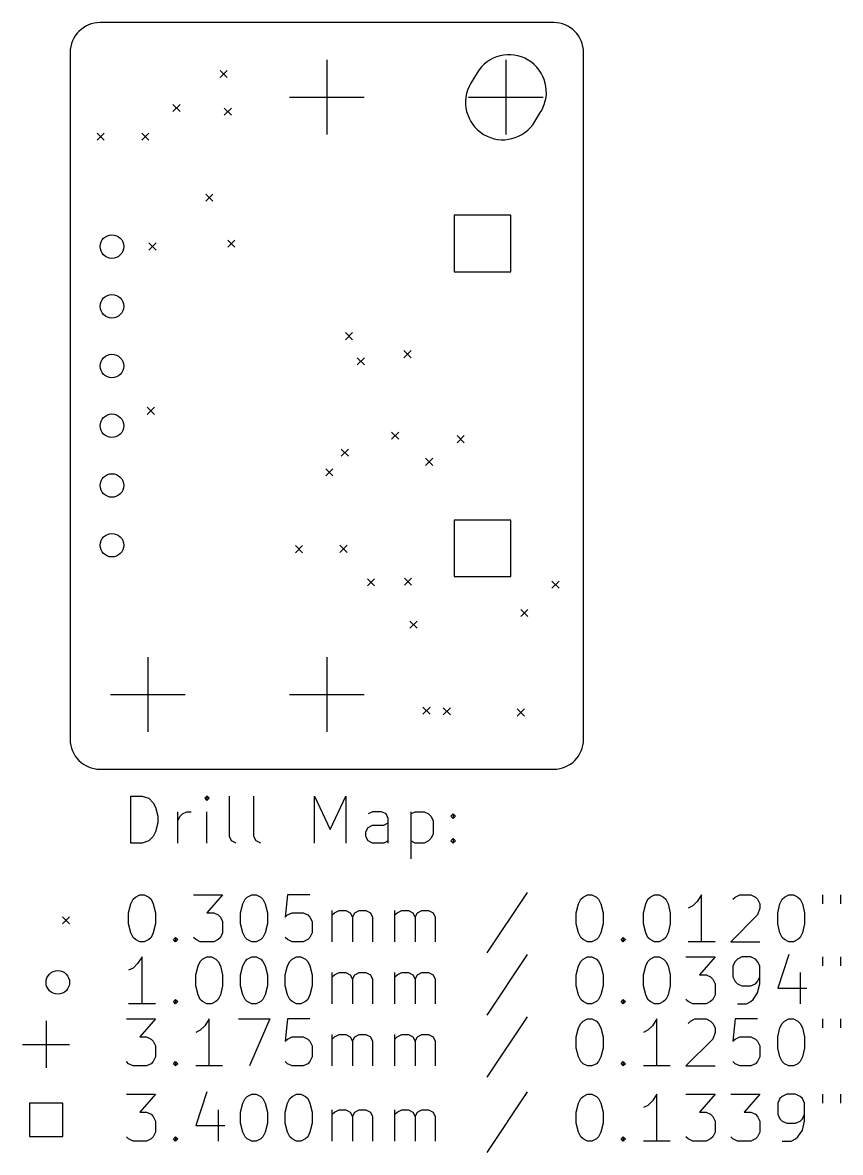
# Model space of a CAD drawing. Extents: x 8.57 to 11.33, y -6.14 to -4.24.
# Drawn here: x 8.567 to 9.937, y -6.132 to -4.24 of the extents above; entities that cross this region are included whole.
import ezdxf

# ---------------------------------------------------------------- set-up
doc = ezdxf.new("R2010")
doc.units = 0
doc.header["$MEASUREMENT"] = 0
doc.layers.add('BLACK', color=7, linetype='CONTINUOUS')

msp = doc.modelspace()

# ---------------------------------------------------------------- linework, layer by layer
at = {"layer": 'BLACK', "linetype": 'CONTINUOUS'}
for p, q in [((9.457, -4.24), (8.697, -4.24)), ((8.647, -4.29), (8.647, -5.44)), ((9.507, -5.44), (9.507, -4.29)), ((9.077, -4.3025), (9.077, -4.4275)), ((9.377, -4.3025), (9.377, -4.4275)), ((8.898, -4.32), (8.91, -4.332)), ((8.91, -4.32), (8.898, -4.332)), ((9.3286, -4.3242), (9.3183, -4.3414)), ((9.0145, -4.365), (9.1395, -4.365)), ((9.3145, -4.365), (9.4395, -4.365)), ((8.819, -4.377), (8.831, -4.389)), ((8.831, -4.377), (8.819, -4.389)), ((8.905, -4.383), (8.917, -4.395)), ((8.917, -4.383), (8.905, -4.395)), ((9.4254, -4.4058), (9.4357, -4.3886)), ((8.692, -4.425), (8.704, -4.437)), ((8.704, -4.425), (8.692, -4.437)), ((8.767, -4.425), (8.779, -4.437)), ((8.779, -4.425), (8.767, -4.437)), ((8.874, -4.527), (8.886, -4.539)), ((8.886, -4.527), (8.874, -4.539)), ((9.385, -4.5626), (9.2904, -4.5626)), ((9.2904, -4.5626), (9.2904, -4.6572)), ((9.385, -4.6572), (9.385, -4.5626)), ((8.779, -4.609), (8.791, -4.621)), ((8.791, -4.609), (8.779, -4.621)), ((8.911, -4.604), (8.923, -4.616)), ((8.923, -4.604), (8.911, -4.616)), ((9.2904, -4.6572), (9.385, -4.6572)), ((9.108, -4.759), (9.12, -4.771)), ((9.12, -4.759), (9.108, -4.771)), ((9.128, -4.801), (9.14, -4.813)), ((9.14, -4.801), (9.128, -4.813)), ((9.206, -4.789), (9.218, -4.801)), ((9.218, -4.789), (9.206, -4.801)), ((8.776, -4.884), (8.788, -4.896)), ((8.788, -4.884), (8.776, -4.896)), ((9.1855, -4.9255), (9.1975, -4.9375)), ((9.1975, -4.9255), (9.1855, -4.9375)), ((9.295, -4.9315), (9.307, -4.9435)), ((9.307, -4.9315), (9.295, -4.9435)), ((9.101, -4.954), (9.113, -4.966)), ((9.113, -4.954), (9.101, -4.966)), ((9.2425, -4.9695), (9.2545, -4.9815)), ((9.2545, -4.9695), (9.2425, -4.9815)), ((9.075, -4.987), (9.087, -4.999)), ((9.087, -4.987), (9.075, -4.999)), ((9.385, -5.0728), (9.2904, -5.0728)), ((9.2904, -5.0728), (9.2904, -5.1674)), ((9.385, -5.1674), (9.385, -5.0728)), ((9.0243, -5.1155), (9.0363, -5.1275)), ((9.0363, -5.1155), (9.0243, -5.1275)), ((9.099, -5.115), (9.111, -5.127)), ((9.111, -5.115), (9.099, -5.127)), ((9.145, -5.171), (9.157, -5.183)), ((9.157, -5.171), (9.145, -5.183)), ((9.207, -5.17), (9.219, -5.182)), ((9.219, -5.17), (9.207, -5.182)), ((9.2904, -5.1674), (9.385, -5.1674)), ((9.454, -5.175), (9.466, -5.187)), ((9.466, -5.175), (9.454, -5.187)), ((9.4019, -5.2226), (9.4139, -5.2346)), ((9.4139, -5.2226), (9.4019, -5.2346)), ((9.216, -5.242), (9.228, -5.254)), ((9.228, -5.242), (9.216, -5.254)), ((8.777, -5.3025), (8.777, -5.4275)), ((9.077, -5.3025), (9.077, -5.4275)), ((8.7145, -5.365), (8.8395, -5.365)), ((9.0145, -5.365), (9.1395, -5.365)), ((9.238, -5.386), (9.25, -5.398)), ((9.25, -5.386), (9.238, -5.398)), ((9.272, -5.387), (9.284, -5.399)), ((9.284, -5.387), (9.272, -5.399)), ((9.396, -5.389), (9.408, -5.401)), ((9.408, -5.389), (9.396, -5.401)), ((8.697, -5.49), (9.457, -5.49)), ((8.7487, -5.6136), (8.7487, -5.5349)), ((8.7487, -5.5349), (8.7674, -5.5349)), ((8.7674, -5.5349), (8.7787, -5.5386)), ((8.7787, -5.5386), (8.7862, -5.5461)), ((8.8762, -5.5349), (8.8724, -5.5386)), ((8.8724, -5.5386), (8.8762, -5.5424)), ((8.8799, -5.5386), (8.8762, -5.5349)), ((8.8762, -5.5349), (8.8762, -5.5424)), ((8.8762, -5.5424), (8.8799, -5.5386)), ((8.9137, -5.6024), (8.9137, -5.5349)), ((8.9549, -5.6024), (8.9549, -5.5349)), ((9.0561, -5.6136), (9.0561, -5.5349)), ((9.0561, -5.5349), (9.0824, -5.5911)), ((9.0824, -5.5911), (9.1086, -5.5349)), ((9.1086, -5.5349), (9.1086, -5.6136)), ((8.7862, -5.5461), (8.7899, -5.5536)), ((8.7899, -5.5536), (8.7937, -5.5686)), ((8.8274, -5.6136), (8.8274, -5.5611)), ((8.8349, -5.5649), (8.8424, -5.5611)), ((8.8424, -5.5611), (8.8499, -5.5611)), ((8.8762, -5.6136), (8.8762, -5.5611)), ((9.1536, -5.5611), (9.1461, -5.5649)), ((9.1686, -5.5611), (9.1536, -5.5611)), ((9.1761, -5.5649), (9.1686, -5.5611)), ((9.2174, -5.5611), (9.2174, -5.6399)), ((9.2174, -5.5649), (9.2249, -5.5611)), ((9.2249, -5.5611), (9.2399, -5.5611)), ((9.2399, -5.5611), (9.2474, -5.5649)), ((8.7937, -5.5799), (8.7899, -5.5949)), ((8.7937, -5.5686), (8.7937, -5.5799)), ((8.8274, -5.5761), (8.8312, -5.5686)), ((8.8312, -5.5686), (8.8349, -5.5649)), ((9.1724, -5.5836), (9.1799, -5.5799)), ((9.1799, -5.5724), (9.1761, -5.5649)), ((9.1799, -5.6136), (9.1799, -5.5724)), ((9.2474, -5.5649), (9.2511, -5.5686)), ((9.2511, -5.5686), (9.2549, -5.5761)), ((9.2549, -5.5761), (9.2549, -5.5986)), ((9.2849, -5.5686), (9.2886, -5.5649)), ((9.2886, -5.5724), (9.2849, -5.5686)), ((9.2886, -5.5649), (9.2924, -5.5686)), ((9.2886, -5.5649), (9.2886, -5.5724)), ((9.2924, -5.5686), (9.2886, -5.5724)), ((8.7899, -5.5949), (8.7862, -5.6024)), ((9.1424, -5.5949), (9.1461, -5.5874)), ((9.1424, -5.6024), (9.1424, -5.5949)), ((9.1461, -5.5874), (9.1536, -5.5836)), ((9.1536, -5.5836), (9.1724, -5.5836)), ((9.2549, -5.5986), (9.2511, -5.6061)), ((8.7674, -5.6136), (8.7487, -5.6136)), ((8.7787, -5.6099), (8.7674, -5.6136)), ((8.7862, -5.6024), (8.7787, -5.6099)), ((8.9174, -5.6099), (8.9137, -5.6024)), ((8.9249, -5.6136), (8.9174, -5.6099)), ((8.9587, -5.6099), (8.9549, -5.6024)), ((8.9662, -5.6136), (8.9587, -5.6099)), ((9.1461, -5.6099), (9.1424, -5.6024)), ((9.1536, -5.6136), (9.1461, -5.6099)), ((9.1724, -5.6136), (9.1536, -5.6136)), ((9.1799, -5.6099), (9.1724, -5.6136)), ((9.2249, -5.6136), (9.2174, -5.6099)), ((9.2399, -5.6136), (9.2249, -5.6136)), ((9.2474, -5.6099), (9.2399, -5.6136)), ((9.2511, -5.6061), (9.2474, -5.6099)), ((9.2849, -5.6099), (9.2886, -5.6061)), ((9.2886, -5.6136), (9.2849, -5.6099)), ((9.2886, -5.6061), (9.2924, -5.6099)), ((9.2886, -5.6061), (9.2886, -5.6136)), ((9.2924, -5.6099), (9.2886, -5.6136)), ((8.7487, -5.7152), (8.7524, -5.7077)), ((8.7524, -5.7077), (8.7562, -5.704)), ((8.7562, -5.704), (8.7637, -5.7002)), ((8.7637, -5.7002), (8.7712, -5.7002)), ((8.7712, -5.7002), (8.7787, -5.704)), ((8.7787, -5.704), (8.7824, -5.7077)), ((8.7824, -5.7077), (8.7862, -5.7152)), ((8.8537, -5.7002), (8.9024, -5.7002)), ((8.9024, -5.7002), (8.8762, -5.7302)), ((8.9362, -5.7152), (8.9399, -5.7077)), ((8.9399, -5.7077), (8.9437, -5.704)), ((8.9437, -5.704), (8.9512, -5.7002)), ((8.9512, -5.7002), (8.9587, -5.7002)), ((8.9587, -5.7002), (8.9662, -5.704)), ((8.9662, -5.704), (8.9699, -5.7077)), ((8.9699, -5.7077), (8.9737, -5.7152)), ((9.0112, -5.7002), (9.0074, -5.7377)), ((9.0486, -5.7002), (9.0112, -5.7002)), ((9.4124, -5.6965), (9.3449, -5.7977)), ((9.4986, -5.7152), (9.5023, -5.7077)), ((9.5023, -5.7077), (9.5061, -5.704)), ((9.5061, -5.704), (9.5136, -5.7002)), ((9.5136, -5.7002), (9.5211, -5.7002)), ((9.5211, -5.7002), (9.5286, -5.704)), ((9.5286, -5.704), (9.5323, -5.7077)), ((9.5323, -5.7077), (9.5361, -5.7152)), ((9.6111, -5.7152), (9.6148, -5.7077)), ((9.6148, -5.7077), (9.6186, -5.704)), ((9.6186, -5.704), (9.6261, -5.7002)), ((9.6261, -5.7002), (9.6336, -5.7002)), ((9.6336, -5.7002), (9.6411, -5.704)), ((9.6411, -5.704), (9.6448, -5.7077)), ((9.6448, -5.7077), (9.6486, -5.7152)), ((9.6973, -5.7115), (9.6898, -5.719)), ((9.7048, -5.7002), (9.6973, -5.7115)), ((9.7048, -5.779), (9.7048, -5.7002)), ((9.7573, -5.7077), (9.7611, -5.704)), ((9.7611, -5.704), (9.7686, -5.7002)), ((9.7686, -5.7002), (9.7873, -5.7002)), ((9.7873, -5.7002), (9.7948, -5.704)), ((9.7948, -5.704), (9.7986, -5.7077)), ((9.7986, -5.7077), (9.8023, -5.7152)), ((9.836, -5.7152), (9.8398, -5.7077)), ((9.8398, -5.7077), (9.8435, -5.704)), ((9.8435, -5.704), (9.851, -5.7002)), ((9.851, -5.7002), (9.8585, -5.7002)), ((9.8585, -5.7002), (9.866, -5.704)), ((9.866, -5.704), (9.8698, -5.7077)), ((9.8698, -5.7077), (9.8735, -5.7152)), ((9.9073, -5.7002), (9.9073, -5.7152)), ((9.9373, -5.7002), (9.9373, -5.7152)), ((8.7449, -5.7302), (8.7487, -5.7152)), ((8.7449, -5.749), (8.7449, -5.7302)), ((8.7862, -5.7152), (8.7899, -5.7302)), ((8.7899, -5.7302), (8.7899, -5.749)), ((8.8762, -5.7302), (8.8874, -5.7302)), ((8.8874, -5.7302), (8.8949, -5.734)), ((8.9324, -5.7302), (8.9362, -5.7152)), ((8.9324, -5.749), (8.9324, -5.7302)), ((8.9737, -5.7152), (8.9774, -5.7302)), ((8.9774, -5.7302), (8.9774, -5.749)), ((9.0112, -5.734), (9.0187, -5.7302)), ((9.0187, -5.7302), (9.0374, -5.7302)), ((9.0374, -5.7302), (9.0449, -5.734)), ((9.0861, -5.779), (9.0861, -5.7265)), ((9.0861, -5.734), (9.0899, -5.7302)), ((9.0899, -5.7302), (9.0974, -5.7265)), ((9.0974, -5.7265), (9.1086, -5.7265)), ((9.1086, -5.7265), (9.1161, -5.7302)), ((9.1161, -5.7302), (9.1199, -5.7377)), ((9.1199, -5.7377), (9.1236, -5.7302)), ((9.1236, -5.7302), (9.1311, -5.7265)), ((9.1311, -5.7265), (9.1424, -5.7265)), ((9.1424, -5.7265), (9.1499, -5.7302)), ((9.1499, -5.7302), (9.1536, -5.7377)), ((9.1911, -5.779), (9.1911, -5.7265)), ((9.1911, -5.734), (9.1949, -5.7302)), ((9.1949, -5.7302), (9.2024, -5.7265)), ((9.2024, -5.7265), (9.2136, -5.7265)), ((9.2136, -5.7265), (9.2211, -5.7302)), ((9.2211, -5.7302), (9.2249, -5.7377)), ((9.2249, -5.7377), (9.2286, -5.7302)), ((9.2286, -5.7302), (9.2361, -5.7265)), ((9.2361, -5.7265), (9.2474, -5.7265)), ((9.2474, -5.7265), (9.2549, -5.7302)), ((9.2549, -5.7302), (9.2586, -5.7377)), ((9.4948, -5.7302), (9.4986, -5.7152)), ((9.4948, -5.749), (9.4948, -5.7302)), ((9.5361, -5.7152), (9.5398, -5.7302)), ((9.5398, -5.7302), (9.5398, -5.749)), ((9.6073, -5.7302), (9.6111, -5.7152)), ((9.6073, -5.749), (9.6073, -5.7302)), ((9.6486, -5.7152), (9.6523, -5.7302)), ((9.6523, -5.7302), (9.6523, -5.749)), ((9.6898, -5.719), (9.6823, -5.7227)), ((9.8023, -5.7227), (9.7986, -5.734)), ((9.8023, -5.7152), (9.8023, -5.7227)), ((9.8323, -5.7302), (9.836, -5.7152)), ((9.8323, -5.749), (9.8323, -5.7302)), ((9.8735, -5.7152), (9.8773, -5.7302)), ((9.8773, -5.7302), (9.8773, -5.749)), ((8.634, -5.737), (8.646, -5.749)), ((8.646, -5.737), (8.634, -5.749)), ((8.7487, -5.764), (8.7449, -5.749)), ((8.7899, -5.749), (8.7862, -5.764)), ((8.8949, -5.734), (8.8987, -5.7377)), ((8.8987, -5.7377), (8.9024, -5.7452)), ((8.9024, -5.7452), (8.9024, -5.764)), ((8.9362, -5.764), (8.9324, -5.749)), ((8.9774, -5.749), (8.9737, -5.764)), ((9.0074, -5.7377), (9.0112, -5.734)), ((9.0449, -5.734), (9.0486, -5.7377)), ((9.0486, -5.7377), (9.0524, -5.7452)), ((9.0524, -5.7452), (9.0524, -5.764)), ((9.1199, -5.7377), (9.1199, -5.779)), ((9.1536, -5.7377), (9.1536, -5.779)), ((9.2249, -5.7377), (9.2249, -5.779)), ((9.2586, -5.7377), (9.2586, -5.779)), ((9.4986, -5.764), (9.4948, -5.749)), ((9.5398, -5.749), (9.5361, -5.764)), ((9.6111, -5.764), (9.6073, -5.749)), ((9.6523, -5.749), (9.6486, -5.764)), ((9.7986, -5.734), (9.7536, -5.779)), ((9.836, -5.764), (9.8323, -5.749)), ((9.8773, -5.749), (9.8735, -5.764)), ((8.7524, -5.7715), (8.7487, -5.764)), ((8.7862, -5.764), (8.7824, -5.7715)), ((8.9024, -5.764), (8.8987, -5.7715)), ((8.9399, -5.7715), (8.9362, -5.764)), ((8.9737, -5.764), (8.9699, -5.7715)), ((9.0524, -5.764), (9.0486, -5.7715)), ((9.5023, -5.7715), (9.4986, -5.764)), ((9.5361, -5.764), (9.5323, -5.7715)), ((9.6148, -5.7715), (9.6111, -5.764)), ((9.6486, -5.764), (9.6448, -5.7715)), ((9.8398, -5.7715), (9.836, -5.764)), ((9.8735, -5.764), (9.8698, -5.7715)), ((8.7562, -5.7752), (8.7524, -5.7715)), ((8.7637, -5.779), (8.7562, -5.7752)), ((8.7712, -5.779), (8.7637, -5.779)), ((8.7787, -5.7752), (8.7712, -5.779)), ((8.7824, -5.7715), (8.7787, -5.7752)), ((8.8199, -5.7752), (8.8237, -5.7715)), ((8.8237, -5.779), (8.8199, -5.7752)), ((8.8237, -5.7715), (8.8274, -5.7752)), ((8.8237, -5.7715), (8.8237, -5.779)), ((8.8274, -5.7752), (8.8237, -5.779)), ((8.8574, -5.7752), (8.8537, -5.7715)), ((8.8649, -5.779), (8.8574, -5.7752)), ((8.8874, -5.779), (8.8649, -5.779)), ((8.8949, -5.7752), (8.8874, -5.779)), ((8.8987, -5.7715), (8.8949, -5.7752)), ((8.9437, -5.7752), (8.9399, -5.7715)), ((8.9512, -5.779), (8.9437, -5.7752)), ((8.9587, -5.779), (8.9512, -5.779)), ((8.9662, -5.7752), (8.9587, -5.779)), ((8.9699, -5.7715), (8.9662, -5.7752)), ((9.0112, -5.7752), (9.0074, -5.7715)), ((9.0187, -5.779), (9.0112, -5.7752)), ((9.0374, -5.779), (9.0187, -5.779)), ((9.0449, -5.7752), (9.0374, -5.779)), ((9.0486, -5.7715), (9.0449, -5.7752)), ((9.5061, -5.7752), (9.5023, -5.7715)), ((9.5136, -5.779), (9.5061, -5.7752)), ((9.5211, -5.779), (9.5136, -5.779)), ((9.5286, -5.7752), (9.5211, -5.779)), ((9.5323, -5.7715), (9.5286, -5.7752)), ((9.5698, -5.7752), (9.5736, -5.7715)), ((9.5736, -5.779), (9.5698, -5.7752)), ((9.5736, -5.7715), (9.5773, -5.7752)), ((9.5736, -5.7715), (9.5736, -5.779)), ((9.5773, -5.7752), (9.5736, -5.779)), ((9.6186, -5.7752), (9.6148, -5.7715)), ((9.6261, -5.779), (9.6186, -5.7752)), ((9.6336, -5.779), (9.6261, -5.779)), ((9.6411, -5.7752), (9.6336, -5.779)), ((9.6448, -5.7715), (9.6411, -5.7752)), ((9.7273, -5.779), (9.6823, -5.779)), ((9.7536, -5.779), (9.8023, -5.779)), ((9.8435, -5.7752), (9.8398, -5.7715)), ((9.851, -5.779), (9.8435, -5.7752)), ((9.8585, -5.779), (9.851, -5.779)), ((9.866, -5.7752), (9.8585, -5.779)), ((9.8698, -5.7715), (9.866, -5.7752)), ((8.7674, -5.8042), (8.7599, -5.8154)), ((8.7674, -5.8829), (8.7674, -5.8042)), ((8.8687, -5.8079), (8.8762, -5.8042)), ((8.8762, -5.8042), (8.8837, -5.8042)), ((8.8837, -5.8042), (8.8912, -5.8079)), ((8.9437, -5.8079), (8.9512, -5.8042)), ((8.9512, -5.8042), (8.9587, -5.8042)), ((8.9587, -5.8042), (8.9662, -5.8079)), ((9.0187, -5.8079), (9.0261, -5.8042)), ((9.0261, -5.8042), (9.0336, -5.8042)), ((9.0336, -5.8042), (9.0411, -5.8079)), ((9.4124, -5.8004), (9.3449, -5.9017)), ((9.5061, -5.8079), (9.5136, -5.8042)), ((9.5136, -5.8042), (9.5211, -5.8042)), ((9.5211, -5.8042), (9.5286, -5.8079)), ((9.6186, -5.8079), (9.6261, -5.8042)), ((9.6261, -5.8042), (9.6336, -5.8042)), ((9.6336, -5.8042), (9.6411, -5.8079)), ((9.6786, -5.8042), (9.7273, -5.8042)), ((9.7273, -5.8042), (9.7011, -5.8342)), ((9.7723, -5.8042), (9.7648, -5.8079)), ((9.7873, -5.8042), (9.7723, -5.8042)), ((9.7948, -5.8079), (9.7873, -5.8042)), ((9.851, -5.8004), (9.8323, -5.8567)), ((9.9073, -5.8042), (9.9073, -5.8192)), ((9.9373, -5.8042), (9.9373, -5.8192)), ((8.7524, -5.8229), (8.7449, -5.8267)), ((8.7599, -5.8154), (8.7524, -5.8229)), ((8.8574, -5.8342), (8.8612, -5.8192)), ((8.8612, -5.8192), (8.8649, -5.8117)), ((8.8649, -5.8117), (8.8687, -5.8079)), ((8.8912, -5.8079), (8.8949, -5.8117)), ((8.8949, -5.8117), (8.8987, -5.8192)), ((8.8987, -5.8192), (8.9024, -5.8342)), ((8.9324, -5.8342), (8.9362, -5.8192)), ((8.9362, -5.8192), (8.9399, -5.8117)), ((8.9399, -5.8117), (8.9437, -5.8079)), ((8.9662, -5.8079), (8.9699, -5.8117)), ((8.9699, -5.8117), (8.9737, -5.8192)), ((8.9737, -5.8192), (8.9774, -5.8342)), ((9.0074, -5.8342), (9.0112, -5.8192)), ((9.0112, -5.8192), (9.0149, -5.8117)), ((9.0149, -5.8117), (9.0187, -5.8079)), ((9.0411, -5.8079), (9.0449, -5.8117)), ((9.0449, -5.8117), (9.0486, -5.8192)), ((9.0486, -5.8192), (9.0524, -5.8342)), ((9.4948, -5.8342), (9.4986, -5.8192)), ((9.4986, -5.8192), (9.5023, -5.8117)), ((9.5023, -5.8117), (9.5061, -5.8079)), ((9.5286, -5.8079), (9.5323, -5.8117)), ((9.5323, -5.8117), (9.5361, -5.8192)), ((9.5361, -5.8192), (9.5398, -5.8342)), ((9.6073, -5.8342), (9.6111, -5.8192)), ((9.6111, -5.8192), (9.6148, -5.8117)), ((9.6148, -5.8117), (9.6186, -5.8079)), ((9.6411, -5.8079), (9.6448, -5.8117)), ((9.6448, -5.8117), (9.6486, -5.8192)), ((9.6486, -5.8192), (9.6523, -5.8342)), ((9.7611, -5.8117), (9.7573, -5.8192)), ((9.7573, -5.8192), (9.7573, -5.8379)), ((9.7648, -5.8079), (9.7611, -5.8117)), ((9.7986, -5.8117), (9.7948, -5.8079)), ((9.8023, -5.8192), (9.7986, -5.8117)), ((9.8023, -5.8492), (9.8023, -5.8192)), ((8.8574, -5.8529), (8.8574, -5.8342)), ((8.9024, -5.8342), (8.9024, -5.8529)), ((8.9324, -5.8529), (8.9324, -5.8342)), ((8.9774, -5.8342), (8.9774, -5.8529)), ((9.0074, -5.8529), (9.0074, -5.8342)), ((9.0524, -5.8342), (9.0524, -5.8529)), ((9.0861, -5.8829), (9.0861, -5.8304)), ((9.0861, -5.8379), (9.0899, -5.8342)), ((9.0899, -5.8342), (9.0974, -5.8304)), ((9.0974, -5.8304), (9.1086, -5.8304)), ((9.1086, -5.8304), (9.1161, -5.8342)), ((9.1161, -5.8342), (9.1199, -5.8417)), ((9.1199, -5.8417), (9.1236, -5.8342)), ((9.1199, -5.8417), (9.1199, -5.8829)), ((9.1236, -5.8342), (9.1311, -5.8304)), ((9.1311, -5.8304), (9.1424, -5.8304)), ((9.1424, -5.8304), (9.1499, -5.8342)), ((9.1499, -5.8342), (9.1536, -5.8417)), ((9.1536, -5.8417), (9.1536, -5.8829)), ((9.1911, -5.8829), (9.1911, -5.8304)), ((9.1911, -5.8379), (9.1949, -5.8342)), ((9.1949, -5.8342), (9.2024, -5.8304)), ((9.2024, -5.8304), (9.2136, -5.8304)), ((9.2136, -5.8304), (9.2211, -5.8342)), ((9.2211, -5.8342), (9.2249, -5.8417)), ((9.2249, -5.8417), (9.2286, -5.8342)), ((9.2249, -5.8417), (9.2249, -5.8829)), ((9.2286, -5.8342), (9.2361, -5.8304)), ((9.2361, -5.8304), (9.2474, -5.8304)), ((9.2474, -5.8304), (9.2549, -5.8342)), ((9.2549, -5.8342), (9.2586, -5.8417)), ((9.2586, -5.8417), (9.2586, -5.8829)), ((9.4948, -5.8529), (9.4948, -5.8342)), ((9.5398, -5.8342), (9.5398, -5.8529)), ((9.6073, -5.8529), (9.6073, -5.8342)), ((9.6523, -5.8342), (9.6523, -5.8529)), ((9.7011, -5.8342), (9.7123, -5.8342)), ((9.7123, -5.8342), (9.7198, -5.8379)), ((9.7198, -5.8379), (9.7236, -5.8417)), ((9.7236, -5.8417), (9.7273, -5.8492)), ((9.7573, -5.8379), (9.7611, -5.8454)), ((9.7986, -5.8454), (9.8023, -5.8379)), ((9.8698, -5.8304), (9.8698, -5.8829)), ((8.8612, -5.8679), (8.8574, -5.8529)), ((8.9024, -5.8529), (8.8987, -5.8679)), ((8.9362, -5.8679), (8.9324, -5.8529)), ((8.9774, -5.8529), (8.9737, -5.8679)), ((9.0112, -5.8679), (9.0074, -5.8529)), ((9.0524, -5.8529), (9.0486, -5.8679)), ((9.4986, -5.8679), (9.4948, -5.8529)), ((9.5398, -5.8529), (9.5361, -5.8679)), ((9.6111, -5.8679), (9.6073, -5.8529)), ((9.6523, -5.8529), (9.6486, -5.8679)), ((9.7273, -5.8492), (9.7273, -5.8679)), ((9.7611, -5.8454), (9.7648, -5.8492)), ((9.7648, -5.8492), (9.7723, -5.8529)), ((9.7723, -5.8529), (9.7873, -5.8529)), ((9.7873, -5.8529), (9.7948, -5.8492)), ((9.7948, -5.8492), (9.7986, -5.8454)), ((9.7986, -5.8642), (9.8023, -5.8492)), ((9.8323, -5.8567), (9.881, -5.8567)), ((8.8199, -5.8792), (8.8237, -5.8754)), ((8.8237, -5.8829), (8.8199, -5.8792)), ((8.8237, -5.8754), (8.8274, -5.8792)), ((8.8237, -5.8754), (8.8237, -5.8829)), ((8.8274, -5.8792), (8.8237, -5.8829)), ((8.8649, -5.8754), (8.8612, -5.8679)), ((8.8687, -5.8792), (8.8649, -5.8754)), ((8.8762, -5.8829), (8.8687, -5.8792)), ((8.8912, -5.8792), (8.8837, -5.8829)), ((8.8949, -5.8754), (8.8912, -5.8792)), ((8.8987, -5.8679), (8.8949, -5.8754)), ((8.9399, -5.8754), (8.9362, -5.8679)), ((8.9437, -5.8792), (8.9399, -5.8754)), ((8.9512, -5.8829), (8.9437, -5.8792)), ((8.9662, -5.8792), (8.9587, -5.8829)), ((8.9699, -5.8754), (8.9662, -5.8792)), ((8.9737, -5.8679), (8.9699, -5.8754)), ((9.0149, -5.8754), (9.0112, -5.8679)), ((9.0187, -5.8792), (9.0149, -5.8754)), ((9.0261, -5.8829), (9.0187, -5.8792)), ((9.0411, -5.8792), (9.0336, -5.8829)), ((9.0449, -5.8754), (9.0411, -5.8792)), ((9.0486, -5.8679), (9.0449, -5.8754)), ((9.5023, -5.8754), (9.4986, -5.8679)), ((9.5061, -5.8792), (9.5023, -5.8754)), ((9.5136, -5.8829), (9.5061, -5.8792)), ((9.5286, -5.8792), (9.5211, -5.8829)), ((9.5323, -5.8754), (9.5286, -5.8792)), ((9.5361, -5.8679), (9.5323, -5.8754)), ((9.5698, -5.8792), (9.5736, -5.8754)), ((9.5736, -5.8829), (9.5698, -5.8792)), ((9.5736, -5.8754), (9.5773, -5.8792)), ((9.5736, -5.8754), (9.5736, -5.8829)), ((9.5773, -5.8792), (9.5736, -5.8829)), ((9.6148, -5.8754), (9.6111, -5.8679)), ((9.6186, -5.8792), (9.6148, -5.8754)), ((9.6261, -5.8829), (9.6186, -5.8792)), ((9.6411, -5.8792), (9.6336, -5.8829)), ((9.6448, -5.8754), (9.6411, -5.8792)), ((9.6486, -5.8679), (9.6448, -5.8754)), ((9.6823, -5.8792), (9.6786, -5.8754)), ((9.6898, -5.8829), (9.6823, -5.8792)), ((9.7198, -5.8792), (9.7123, -5.8829)), ((9.7236, -5.8754), (9.7198, -5.8792)), ((9.7273, -5.8679), (9.7236, -5.8754)), ((9.7798, -5.8829), (9.7873, -5.8792)), ((9.7873, -5.8792), (9.7911, -5.8754)), ((9.7911, -5.8754), (9.7986, -5.8642)), ((8.7899, -5.8829), (8.7449, -5.8829)), ((8.8837, -5.8829), (8.8762, -5.8829)), ((8.9587, -5.8829), (8.9512, -5.8829)), ((9.0336, -5.8829), (9.0261, -5.8829)), ((9.5211, -5.8829), (9.5136, -5.8829)), ((9.6336, -5.8829), (9.6261, -5.8829)), ((9.7123, -5.8829), (9.6898, -5.8829)), ((9.7648, -5.8829), (9.7798, -5.8829)), ((8.6066, -5.9115), (8.6066, -5.9902)), ((8.7412, -5.9081), (8.7899, -5.9081)), ((8.7899, -5.9081), (8.7637, -5.9381)), ((8.8724, -5.9194), (8.8649, -5.9269)), ((8.8799, -5.9081), (8.8724, -5.9194)), ((8.8799, -5.9868), (8.8799, -5.9081)), ((8.9287, -5.9081), (8.9812, -5.9081)), ((8.9812, -5.9081), (8.9474, -5.9868)), ((9.0112, -5.9081), (9.0074, -5.9456)), ((9.0486, -5.9081), (9.0112, -5.9081)), ((9.4124, -5.9044), (9.3449, -6.0056)), ((9.4986, -5.9231), (9.5023, -5.9156)), ((9.5023, -5.9156), (9.5061, -5.9119)), ((9.5061, -5.9119), (9.5136, -5.9081)), ((9.5136, -5.9081), (9.5211, -5.9081)), ((9.5211, -5.9081), (9.5286, -5.9119)), ((9.5286, -5.9119), (9.5323, -5.9156)), ((9.5323, -5.9156), (9.5361, -5.9231)), ((9.6223, -5.9194), (9.6148, -5.9269)), ((9.6298, -5.9081), (9.6223, -5.9194)), ((9.6298, -5.9868), (9.6298, -5.9081)), ((9.6823, -5.9156), (9.6861, -5.9119)), ((9.6861, -5.9119), (9.6936, -5.9081)), ((9.6936, -5.9081), (9.7123, -5.9081)), ((9.7123, -5.9081), (9.7198, -5.9119)), ((9.7198, -5.9119), (9.7236, -5.9156)), ((9.7236, -5.9156), (9.7273, -5.9231)), ((9.7611, -5.9081), (9.7573, -5.9456)), ((9.7986, -5.9081), (9.7611, -5.9081)), ((9.836, -5.9231), (9.8398, -5.9156)), ((9.8398, -5.9156), (9.8435, -5.9119)), ((9.8435, -5.9119), (9.851, -5.9081)), ((9.851, -5.9081), (9.8585, -5.9081)), ((9.8585, -5.9081), (9.866, -5.9119)), ((9.866, -5.9119), (9.8698, -5.9156)), ((9.8698, -5.9156), (9.8735, -5.9231)), ((9.9073, -5.9081), (9.9073, -5.9231)), ((9.9373, -5.9081), (9.9373, -5.9231)), ((8.7637, -5.9381), (8.7749, -5.9381)), ((8.7749, -5.9381), (8.7824, -5.9418)), ((8.8649, -5.9269), (8.8574, -5.9306)), ((9.0112, -5.9418), (9.0187, -5.9381)), ((9.0187, -5.9381), (9.0374, -5.9381)), ((9.0374, -5.9381), (9.0449, -5.9418)), ((9.0861, -5.9868), (9.0861, -5.9344)), ((9.0861, -5.9418), (9.0899, -5.9381)), ((9.0899, -5.9381), (9.0974, -5.9344)), ((9.0974, -5.9344), (9.1086, -5.9344)), ((9.1086, -5.9344), (9.1161, -5.9381)), ((9.1161, -5.9381), (9.1199, -5.9456)), ((9.1199, -5.9456), (9.1236, -5.9381)), ((9.1236, -5.9381), (9.1311, -5.9344)), ((9.1311, -5.9344), (9.1424, -5.9344)), ((9.1424, -5.9344), (9.1499, -5.9381)), ((9.1499, -5.9381), (9.1536, -5.9456)), ((9.1911, -5.9868), (9.1911, -5.9344)), ((9.1911, -5.9418), (9.1949, -5.9381)), ((9.1949, -5.9381), (9.2024, -5.9344)), ((9.2024, -5.9344), (9.2136, -5.9344)), ((9.2136, -5.9344), (9.2211, -5.9381)), ((9.2211, -5.9381), (9.2249, -5.9456)), ((9.2249, -5.9456), (9.2286, -5.9381)), ((9.2286, -5.9381), (9.2361, -5.9344)), ((9.2361, -5.9344), (9.2474, -5.9344)), ((9.2474, -5.9344), (9.2549, -5.9381)), ((9.2549, -5.9381), (9.2586, -5.9456)), ((9.4948, -5.9381), (9.4986, -5.9231)), ((9.4948, -5.9568), (9.4948, -5.9381)), ((9.5361, -5.9231), (9.5398, -5.9381)), ((9.5398, -5.9381), (9.5398, -5.9568)), ((9.6148, -5.9269), (9.6073, -5.9306)), ((9.7273, -5.9306), (9.7236, -5.9418)), ((9.7273, -5.9231), (9.7273, -5.9306)), ((9.7611, -5.9418), (9.7686, -5.9381)), ((9.7686, -5.9381), (9.7873, -5.9381)), ((9.7873, -5.9381), (9.7948, -5.9418)), ((9.8323, -5.9381), (9.836, -5.9231)), ((9.8323, -5.9568), (9.8323, -5.9381)), ((9.8735, -5.9231), (9.8773, -5.9381)), ((9.8773, -5.9381), (9.8773, -5.9568)), ((8.5673, -5.9508), (8.646, -5.9508)), ((8.7824, -5.9418), (8.7862, -5.9456)), ((8.7862, -5.9456), (8.7899, -5.9531)), ((8.7899, -5.9531), (8.7899, -5.9718)), ((9.0074, -5.9456), (9.0112, -5.9418)), ((9.0449, -5.9418), (9.0486, -5.9456)), ((9.0486, -5.9456), (9.0524, -5.9531)), ((9.0524, -5.9531), (9.0524, -5.9718)), ((9.1199, -5.9456), (9.1199, -5.9868)), ((9.1536, -5.9456), (9.1536, -5.9868)), ((9.2249, -5.9456), (9.2249, -5.9868)), ((9.2586, -5.9456), (9.2586, -5.9868)), ((9.4986, -5.9718), (9.4948, -5.9568)), ((9.5398, -5.9568), (9.5361, -5.9718)), ((9.7236, -5.9418), (9.6786, -5.9868)), ((9.7573, -5.9456), (9.7611, -5.9418)), ((9.7948, -5.9418), (9.7986, -5.9456)), ((9.7986, -5.9456), (9.8023, -5.9531)), ((9.8023, -5.9531), (9.8023, -5.9718)), ((9.836, -5.9718), (9.8323, -5.9568)), ((9.8773, -5.9568), (9.8735, -5.9718)), ((8.7899, -5.9718), (8.7862, -5.9793)), ((9.0524, -5.9718), (9.0486, -5.9793)), ((9.5023, -5.9793), (9.4986, -5.9718)), ((9.5361, -5.9718), (9.5323, -5.9793)), ((9.8023, -5.9718), (9.7986, -5.9793)), ((9.8398, -5.9793), (9.836, -5.9718)), ((9.8735, -5.9718), (9.8698, -5.9793)), ((8.7449, -5.9831), (8.7412, -5.9793)), ((8.7524, -5.9868), (8.7449, -5.9831)), ((8.7749, -5.9868), (8.7524, -5.9868)), ((8.7824, -5.9831), (8.7749, -5.9868)), ((8.7862, -5.9793), (8.7824, -5.9831)), ((8.8199, -5.9831), (8.8237, -5.9793)), ((8.8237, -5.9868), (8.8199, -5.9831)), ((8.8237, -5.9793), (8.8274, -5.9831)), ((8.8237, -5.9793), (8.8237, -5.9868)), ((8.8274, -5.9831), (8.8237, -5.9868)), ((8.9024, -5.9868), (8.8574, -5.9868)), ((9.0112, -5.9831), (9.0074, -5.9793)), ((9.0187, -5.9868), (9.0112, -5.9831)), ((9.0374, -5.9868), (9.0187, -5.9868)), ((9.0449, -5.9831), (9.0374, -5.9868)), ((9.0486, -5.9793), (9.0449, -5.9831)), ((9.5061, -5.9831), (9.5023, -5.9793)), ((9.5136, -5.9868), (9.5061, -5.9831)), ((9.5211, -5.9868), (9.5136, -5.9868)), ((9.5286, -5.9831), (9.5211, -5.9868)), ((9.5323, -5.9793), (9.5286, -5.9831)), ((9.5698, -5.9831), (9.5736, -5.9793)), ((9.5736, -5.9868), (9.5698, -5.9831)), ((9.5736, -5.9793), (9.5773, -5.9831)), ((9.5736, -5.9793), (9.5736, -5.9868)), ((9.5773, -5.9831), (9.5736, -5.9868)), ((9.6523, -5.9868), (9.6073, -5.9868)), ((9.6786, -5.9868), (9.7273, -5.9868)), ((9.7611, -5.9831), (9.7573, -5.9793)), ((9.7686, -5.9868), (9.7611, -5.9831)), ((9.7873, -5.9868), (9.7686, -5.9868)), ((9.7948, -5.9831), (9.7873, -5.9868)), ((9.7986, -5.9793), (9.7948, -5.9831)), ((9.8435, -5.9831), (9.8398, -5.9793)), ((9.851, -5.9868), (9.8435, -5.9831)), ((9.8585, -5.9868), (9.851, -5.9868)), ((9.866, -5.9831), (9.8585, -5.9868)), ((9.8698, -5.9793), (9.866, -5.9831)), ((8.7412, -6.0341), (8.7899, -6.0341)), ((8.7899, -6.0341), (8.7637, -6.0641)), ((8.8762, -6.0303), (8.8574, -6.0866)), ((8.9437, -6.0378), (8.9512, -6.0341)), ((8.9512, -6.0341), (8.9587, -6.0341)), ((8.9587, -6.0341), (8.9662, -6.0378)), ((9.0187, -6.0378), (9.0261, -6.0341)), ((9.0261, -6.0341), (9.0336, -6.0341)), ((9.0336, -6.0341), (9.0411, -6.0378)), ((9.4124, -6.0303), (9.3449, -6.1316)), ((9.5061, -6.0378), (9.5136, -6.0341)), ((9.5136, -6.0341), (9.5211, -6.0341)), ((9.5211, -6.0341), (9.5286, -6.0378)), ((9.6298, -6.0341), (9.6223, -6.0453)), ((9.6298, -6.1128), (9.6298, -6.0341)), ((9.6786, -6.0341), (9.7273, -6.0341)), ((9.7273, -6.0341), (9.7011, -6.0641)), ((9.7536, -6.0341), (9.8023, -6.0341)), ((9.8023, -6.0341), (9.7761, -6.0641)), ((9.8473, -6.0341), (9.8398, -6.0378)), ((9.8623, -6.0341), (9.8473, -6.0341)), ((9.8698, -6.0378), (9.8623, -6.0341)), ((9.9073, -6.0341), (9.9073, -6.0491)), ((9.9373, -6.0341), (9.9373, -6.0491)), ((8.6345, -6.049), (8.5788, -6.049)), ((8.5788, -6.049), (8.5788, -6.1047)), ((8.6345, -6.1047), (8.6345, -6.049)), ((8.9324, -6.0641), (8.9362, -6.0491)), ((8.9362, -6.0491), (8.9399, -6.0416)), ((8.9399, -6.0416), (8.9437, -6.0378)), ((8.9662, -6.0378), (8.9699, -6.0416)), ((8.9699, -6.0416), (8.9737, -6.0491)), ((8.9737, -6.0491), (8.9774, -6.0641)), ((9.0074, -6.0641), (9.0112, -6.0491)), ((9.0112, -6.0491), (9.0149, -6.0416)), ((9.0149, -6.0416), (9.0187, -6.0378)), ((9.0411, -6.0378), (9.0449, -6.0416)), ((9.0449, -6.0416), (9.0486, -6.0491)), ((9.0486, -6.0491), (9.0524, -6.0641)), ((9.4948, -6.0641), (9.4986, -6.0491)), ((9.4986, -6.0491), (9.5023, -6.0416)), ((9.5023, -6.0416), (9.5061, -6.0378)), ((9.5286, -6.0378), (9.5323, -6.0416)), ((9.5323, -6.0416), (9.5361, -6.0491)), ((9.5361, -6.0491), (9.5398, -6.0641)), ((9.6148, -6.0528), (9.6073, -6.0566)), ((9.6223, -6.0453), (9.6148, -6.0528)), ((9.836, -6.0416), (9.8323, -6.0491)), ((9.8323, -6.0491), (9.8323, -6.0678)), ((9.8398, -6.0378), (9.836, -6.0416)), ((9.8735, -6.0416), (9.8698, -6.0378)), ((9.8773, -6.0491), (9.8735, -6.0416)), ((9.8773, -6.0791), (9.8773, -6.0491)), ((8.7637, -6.0641), (8.7749, -6.0641)), ((8.7749, -6.0641), (8.7824, -6.0678)), ((8.7824, -6.0678), (8.7862, -6.0716)), ((8.7862, -6.0716), (8.7899, -6.0791)), ((8.8949, -6.0603), (8.8949, -6.1128)), ((8.9324, -6.0828), (8.9324, -6.0641)), ((8.9774, -6.0641), (8.9774, -6.0828)), ((9.0074, -6.0828), (9.0074, -6.0641)), ((9.0524, -6.0641), (9.0524, -6.0828)), ((9.0861, -6.1128), (9.0861, -6.0603)), ((9.0861, -6.0678), (9.0899, -6.0641)), ((9.0899, -6.0641), (9.0974, -6.0603)), ((9.0974, -6.0603), (9.1086, -6.0603)), ((9.1086, -6.0603), (9.1161, -6.0641)), ((9.1161, -6.0641), (9.1199, -6.0716)), ((9.1199, -6.0716), (9.1236, -6.0641)), ((9.1199, -6.0716), (9.1199, -6.1128)), ((9.1236, -6.0641), (9.1311, -6.0603)), ((9.1311, -6.0603), (9.1424, -6.0603)), ((9.1424, -6.0603), (9.1499, -6.0641)), ((9.1499, -6.0641), (9.1536, -6.0716)), ((9.1536, -6.0716), (9.1536, -6.1128)), ((9.1911, -6.1128), (9.1911, -6.0603)), ((9.1911, -6.0678), (9.1949, -6.0641)), ((9.1949, -6.0641), (9.2024, -6.0603)), ((9.2024, -6.0603), (9.2136, -6.0603)), ((9.2136, -6.0603), (9.2211, -6.0641)), ((9.2211, -6.0641), (9.2249, -6.0716)), ((9.2249, -6.0716), (9.2286, -6.0641)), ((9.2249, -6.0716), (9.2249, -6.1128)), ((9.2286, -6.0641), (9.2361, -6.0603)), ((9.2361, -6.0603), (9.2474, -6.0603)), ((9.2474, -6.0603), (9.2549, -6.0641)), ((9.2549, -6.0641), (9.2586, -6.0716)), ((9.2586, -6.0716), (9.2586, -6.1128)), ((9.4948, -6.0828), (9.4948, -6.0641)), ((9.5398, -6.0641), (9.5398, -6.0828)), ((9.7011, -6.0641), (9.7123, -6.0641)), ((9.7123, -6.0641), (9.7198, -6.0678)), ((9.7198, -6.0678), (9.7236, -6.0716)), ((9.7236, -6.0716), (9.7273, -6.0791)), ((9.7761, -6.0641), (9.7873, -6.0641)), ((9.7873, -6.0641), (9.7948, -6.0678)), ((9.7948, -6.0678), (9.7986, -6.0716)), ((9.7986, -6.0716), (9.8023, -6.0791)), ((9.8323, -6.0678), (9.836, -6.0753)), ((9.8735, -6.0753), (9.8773, -6.0678)), ((8.7899, -6.0791), (8.7899, -6.0978)), ((8.8574, -6.0866), (8.9062, -6.0866)), ((8.9362, -6.0978), (8.9324, -6.0828)), ((8.9774, -6.0828), (8.9737, -6.0978)), ((9.0112, -6.0978), (9.0074, -6.0828)), ((9.0524, -6.0828), (9.0486, -6.0978)), ((9.4986, -6.0978), (9.4948, -6.0828)), ((9.5398, -6.0828), (9.5361, -6.0978)), ((9.7273, -6.0791), (9.7273, -6.0978)), ((9.8023, -6.0791), (9.8023, -6.0978)), ((9.836, -6.0753), (9.8398, -6.0791)), ((9.8398, -6.0791), (9.8473, -6.0828)), ((9.8473, -6.0828), (9.8623, -6.0828)), ((9.8623, -6.0828), (9.8698, -6.0791)), ((9.8698, -6.0791), (9.8735, -6.0753)), ((9.8735, -6.0941), (9.8773, -6.0791)), ((8.5788, -6.1047), (8.6345, -6.1047)), ((8.7449, -6.1091), (8.7412, -6.1053)), ((8.7524, -6.1128), (8.7449, -6.1091)), ((8.7824, -6.1091), (8.7749, -6.1128)), ((8.7862, -6.1053), (8.7824, -6.1091)), ((8.7899, -6.0978), (8.7862, -6.1053)), ((8.8199, -6.1091), (8.8237, -6.1053)), ((8.8237, -6.1128), (8.8199, -6.1091)), ((8.8237, -6.1053), (8.8274, -6.1091)), ((8.8237, -6.1053), (8.8237, -6.1128)), ((8.8274, -6.1091), (8.8237, -6.1128)), ((8.9399, -6.1053), (8.9362, -6.0978)), ((8.9437, -6.1091), (8.9399, -6.1053)), ((8.9512, -6.1128), (8.9437, -6.1091)), ((8.9662, -6.1091), (8.9587, -6.1128)), ((8.9699, -6.1053), (8.9662, -6.1091)), ((8.9737, -6.0978), (8.9699, -6.1053)), ((9.0149, -6.1053), (9.0112, -6.0978)), ((9.0187, -6.1091), (9.0149, -6.1053)), ((9.0261, -6.1128), (9.0187, -6.1091)), ((9.0411, -6.1091), (9.0336, -6.1128)), ((9.0449, -6.1053), (9.0411, -6.1091)), ((9.0486, -6.0978), (9.0449, -6.1053)), ((9.5023, -6.1053), (9.4986, -6.0978)), ((9.5061, -6.1091), (9.5023, -6.1053)), ((9.5136, -6.1128), (9.5061, -6.1091)), ((9.5286, -6.1091), (9.5211, -6.1128)), ((9.5323, -6.1053), (9.5286, -6.1091)), ((9.5361, -6.0978), (9.5323, -6.1053)), ((9.5698, -6.1091), (9.5736, -6.1053)), ((9.5736, -6.1128), (9.5698, -6.1091)), ((9.5736, -6.1053), (9.5773, -6.1091)), ((9.5736, -6.1053), (9.5736, -6.1128)), ((9.5773, -6.1091), (9.5736, -6.1128)), ((9.6823, -6.1091), (9.6786, -6.1053)), ((9.6898, -6.1128), (9.6823, -6.1091)), ((9.7198, -6.1091), (9.7123, -6.1128)), ((9.7236, -6.1053), (9.7198, -6.1091)), ((9.7273, -6.0978), (9.7236, -6.1053)), ((9.7573, -6.1091), (9.7536, -6.1053)), ((9.7648, -6.1128), (9.7573, -6.1091)), ((9.7948, -6.1091), (9.7873, -6.1128)), ((9.7986, -6.1053), (9.7948, -6.1091)), ((9.8023, -6.0978), (9.7986, -6.1053)), ((9.8548, -6.1128), (9.8623, -6.1091)), ((9.8623, -6.1091), (9.866, -6.1053)), ((9.866, -6.1053), (9.8735, -6.0941)), ((8.7749, -6.1128), (8.7524, -6.1128)), ((8.9587, -6.1128), (8.9512, -6.1128)), ((9.0336, -6.1128), (9.0261, -6.1128)), ((9.5211, -6.1128), (9.5136, -6.1128)), ((9.6523, -6.1128), (9.6073, -6.1128)), ((9.7123, -6.1128), (9.6898, -6.1128)), ((9.7873, -6.1128), (9.7648, -6.1128)), ((9.8398, -6.1128), (9.8548, -6.1128))]:
    msp.add_line(p, q, dxfattribs=at)
at = {"layer": 'BLACK'}
for centre in [(8.717, -4.615), (8.717, -4.715), (8.717, -4.815), (8.717, -4.915), (8.717, -5.015), (8.717, -5.115), (8.6263, -5.8469)]:
    msp.add_circle(centre, 0.0197, dxfattribs=at)
for centre, radius, start, end in [((8.697, -4.29), 0.05, 90, 180), ((9.457, -4.29), 0.05, 0, 90), ((9.3822, -4.3564), 0.0625, -31, 149), ((9.3718, -4.3736), 0.0625, 149, 329), ((8.697, -5.44), 0.05, -180, -90), ((9.457, -5.44), 0.05, -90, 0)]:
    msp.add_arc(centre, radius, start, end, dxfattribs=at)

doc.saveas('drawing.dxf')
